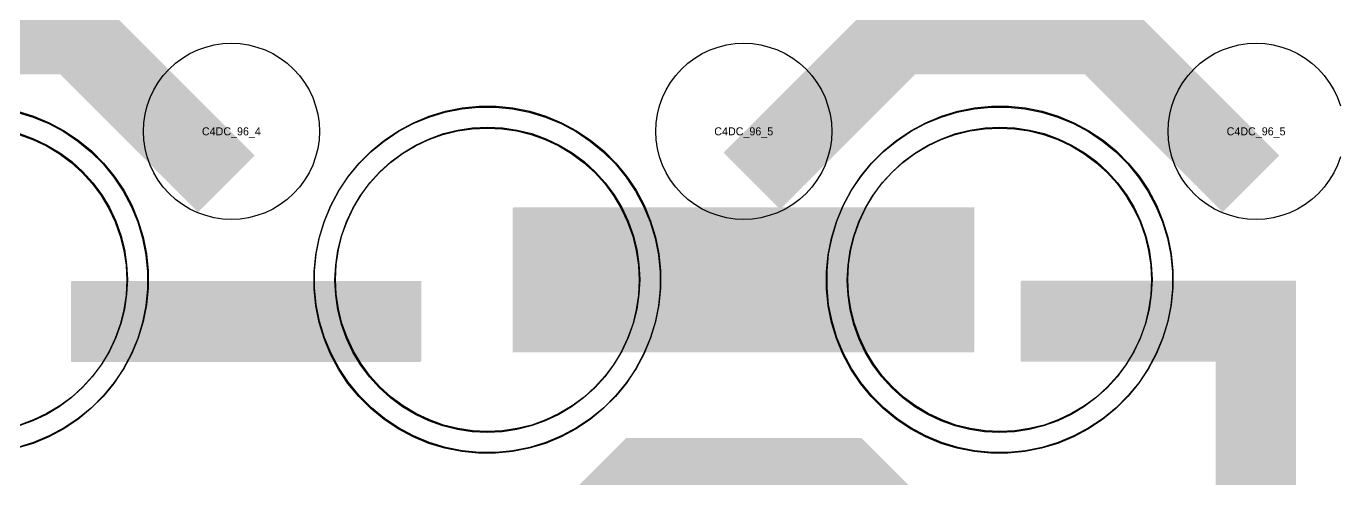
# Model space of a CAD drawing. Extents: x -11880 to 11880, y -14992 to 14992.
# Drawn here: x -10544.1 to -10134.5, y -1599.6 to -1458.4 of the extents above; entities that cross this region are included whole.
import ezdxf
from ezdxf.enums import TextEntityAlignment as Align

# ---------------------------------------------------------------- set-up
doc = ezdxf.new("R2010")
doc.units = 0
doc.header["$MEASUREMENT"] = 0
for name, color, linetype in [('GDS_775_DT_237', 138, 'CONTINUOUS'), ('RDL1_FS', 34, 'CONTINUOUS'), ('RDL_BS', 160, 'CONTINUOUS')]:
    doc.layers.add(name, color=color, linetype=linetype)

msp = doc.modelspace()

# ---------------------------------------------------------------- linework, layer by layer
at = {"layer": 'RDL1_FS', "color": 241, "true_color": 0xf7abae}
for points in [[(-10400.149, -1585.206), (-10404.806, -1584.977), (-10409.417, -1584.293), (-10413.94, -1583.161), (-10418.33, -1581.589), (-10422.544, -1579.597), (-10426.544, -1577.199), (-10430.289, -1574.421), (-10433.743, -1571.291), (-10436.873, -1567.837), (-10439.651, -1564.092), (-10442.049, -1560.092), (-10444.041, -1555.878), (-10445.613, -1551.488), (-10446.745, -1546.965), (-10447.429, -1542.354), (-10447.658, -1537.697), (-10447.429, -1533.04), (-10446.745, -1528.429), (-10445.613, -1523.906), (-10444.041, -1519.516), (-10442.049, -1515.302), (-10439.651, -1511.302), (-10436.873, -1507.557), (-10433.743, -1504.103), (-10430.289, -1500.973), (-10426.544, -1498.195), (-10422.544, -1495.797), (-10418.33, -1493.805), (-10413.94, -1492.233), (-10409.417, -1491.101), (-10404.806, -1490.417), (-10400.149, -1490.188), (-10395.492, -1490.417), (-10390.881, -1491.101), (-10386.358, -1492.233), (-10381.968, -1493.805), (-10377.754, -1495.797), (-10373.754, -1498.195), (-10370.009, -1500.973), (-10366.555, -1504.103), (-10363.425, -1507.557), (-10360.647, -1511.302), (-10358.249, -1515.302), (-10356.257, -1519.516), (-10354.685, -1523.906), (-10353.553, -1528.429), (-10352.869, -1533.04), (-10352.64, -1537.697), (-10352.869, -1542.354), (-10353.553, -1546.965), (-10354.685, -1551.488), (-10356.257, -1555.878), (-10358.249, -1560.092), (-10360.647, -1564.092), (-10363.425, -1567.837), (-10366.555, -1571.291), (-10370.009, -1574.421), (-10373.754, -1577.199), (-10377.754, -1579.597), (-10381.968, -1581.589), (-10386.358, -1583.161), (-10390.881, -1584.293), (-10395.492, -1584.977)], [(-10240.149, -1585.206), (-10244.806, -1584.977), (-10249.417, -1584.293), (-10253.94, -1583.161), (-10258.33, -1581.589), (-10262.544, -1579.597), (-10266.544, -1577.199), (-10270.289, -1574.421), (-10273.743, -1571.291), (-10276.873, -1567.837), (-10279.651, -1564.092), (-10282.049, -1560.092), (-10284.041, -1555.878), (-10285.613, -1551.488), (-10286.745, -1546.965), (-10287.429, -1542.354), (-10287.658, -1537.697), (-10287.429, -1533.04), (-10286.745, -1528.429), (-10285.613, -1523.906), (-10284.041, -1519.516), (-10282.049, -1515.302), (-10279.651, -1511.302), (-10276.873, -1507.557), (-10273.743, -1504.103), (-10270.289, -1500.973), (-10266.544, -1498.195), (-10262.544, -1495.797), (-10258.33, -1493.805), (-10253.94, -1492.233), (-10249.417, -1491.101), (-10244.806, -1490.417), (-10240.149, -1490.188), (-10235.492, -1490.417), (-10230.881, -1491.101), (-10226.358, -1492.233), (-10221.968, -1493.805), (-10217.754, -1495.797), (-10213.754, -1498.195), (-10210.009, -1500.973), (-10206.555, -1504.103), (-10203.425, -1507.557), (-10200.647, -1511.302), (-10198.249, -1515.302), (-10196.257, -1519.516), (-10194.685, -1523.906), (-10193.553, -1528.429), (-10192.869, -1533.04), (-10192.64, -1537.697), (-10192.869, -1542.354), (-10193.553, -1546.965), (-10194.685, -1551.488), (-10196.257, -1555.878), (-10198.249, -1560.092), (-10200.647, -1564.092), (-10203.425, -1567.837), (-10206.555, -1571.291), (-10210.009, -1574.421), (-10213.754, -1577.199), (-10217.754, -1579.597), (-10221.968, -1581.589), (-10226.358, -1583.161), (-10230.881, -1584.293), (-10235.492, -1584.977)]]:
    msp.add_lwpolyline(points, close=True, dxfattribs=at)
at = {"layer": 'RDL1_FS'}
for points in [[(-10400, -1584.924), (-10404.657, -1584.695), (-10409.268, -1584.011), (-10413.791, -1582.879), (-10418.181, -1581.307), (-10422.395, -1579.315), (-10426.395, -1576.917), (-10430.14, -1574.139), (-10433.594, -1571.009), (-10436.724, -1567.555), (-10439.502, -1563.81), (-10441.9, -1559.81), (-10443.892, -1555.596), (-10445.464, -1551.206), (-10446.596, -1546.683), (-10447.28, -1542.072), (-10447.509, -1537.415), (-10447.28, -1532.758), (-10446.596, -1528.147), (-10445.464, -1523.624), (-10443.892, -1519.234), (-10441.9, -1515.02), (-10439.502, -1511.02), (-10436.724, -1507.275), (-10433.594, -1503.821), (-10430.14, -1500.691), (-10426.395, -1497.913), (-10422.395, -1495.515), (-10418.181, -1493.523), (-10413.791, -1491.951), (-10409.268, -1490.819), (-10404.657, -1490.135), (-10400, -1489.906), (-10395.343, -1490.135), (-10390.732, -1490.819), (-10386.209, -1491.951), (-10381.819, -1493.523), (-10377.605, -1495.515), (-10373.605, -1497.913), (-10369.86, -1500.691), (-10366.406, -1503.821), (-10363.276, -1507.275), (-10360.498, -1511.02), (-10358.1, -1515.02), (-10356.108, -1519.234), (-10354.536, -1523.624), (-10353.404, -1528.147), (-10352.72, -1532.758), (-10352.491, -1537.415), (-10352.72, -1542.072), (-10353.404, -1546.683), (-10354.536, -1551.206), (-10356.108, -1555.596), (-10358.1, -1559.81), (-10360.498, -1563.81), (-10363.276, -1567.555), (-10366.406, -1571.009), (-10369.86, -1574.139), (-10373.605, -1576.917), (-10377.605, -1579.315), (-10381.819, -1581.307), (-10386.209, -1582.879), (-10390.732, -1584.011), (-10395.343, -1584.695)], [(-10240, -1584.924), (-10244.657, -1584.695), (-10249.268, -1584.011), (-10253.791, -1582.879), (-10258.181, -1581.307), (-10262.395, -1579.315), (-10266.395, -1576.917), (-10270.14, -1574.139), (-10273.594, -1571.009), (-10276.724, -1567.555), (-10279.502, -1563.81), (-10281.9, -1559.81), (-10283.892, -1555.596), (-10285.464, -1551.206), (-10286.596, -1546.683), (-10287.28, -1542.072), (-10287.509, -1537.415), (-10287.28, -1532.758), (-10286.596, -1528.147), (-10285.464, -1523.624), (-10283.892, -1519.234), (-10281.9, -1515.02), (-10279.502, -1511.02), (-10276.724, -1507.275), (-10273.594, -1503.821), (-10270.14, -1500.691), (-10266.395, -1497.913), (-10262.395, -1495.515), (-10258.181, -1493.523), (-10253.791, -1491.951), (-10249.268, -1490.819), (-10244.657, -1490.135), (-10240, -1489.906), (-10235.343, -1490.135), (-10230.732, -1490.819), (-10226.209, -1491.951), (-10221.819, -1493.523), (-10217.605, -1495.515), (-10213.605, -1497.913), (-10209.86, -1500.691), (-10206.406, -1503.821), (-10203.276, -1507.275), (-10200.498, -1511.02), (-10198.1, -1515.02), (-10196.108, -1519.234), (-10194.536, -1523.624), (-10193.404, -1528.147), (-10192.72, -1532.758), (-10192.491, -1537.415), (-10192.72, -1542.072), (-10193.404, -1546.683), (-10194.536, -1551.206), (-10196.108, -1555.596), (-10198.1, -1559.81), (-10200.498, -1563.81), (-10203.276, -1567.555), (-10206.406, -1571.009), (-10209.86, -1574.139), (-10213.605, -1576.917), (-10217.605, -1579.315), (-10221.819, -1581.307), (-10226.209, -1582.879), (-10230.732, -1584.011), (-10235.343, -1584.695)]]:
    msp.add_lwpolyline(points, close=True, dxfattribs=at)
at = {"layer": 'RDL1_FS', "color": 241, "true_color": 0xf7abae}
msp.add_lwpolyline([(-10546.358, -1492.233), (-10541.968, -1493.805), (-10537.754, -1495.797), (-10533.754, -1498.195), (-10530.009, -1500.973), (-10526.555, -1504.103), (-10523.425, -1507.557), (-10520.647, -1511.302), (-10518.249, -1515.302), (-10516.257, -1519.516), (-10514.685, -1523.906), (-10513.553, -1528.429), (-10512.869, -1533.04), (-10512.64, -1537.697), (-10512.869, -1542.354), (-10513.553, -1546.965), (-10514.685, -1551.488), (-10516.257, -1555.878), (-10518.249, -1560.092), (-10520.647, -1564.092), (-10523.425, -1567.837), (-10526.555, -1571.291), (-10530.009, -1574.421), (-10533.754, -1577.199), (-10537.754, -1579.597), (-10541.968, -1581.589), (-10546.358, -1583.161)], dxfattribs=at)
at = {"layer": 'RDL1_FS'}
msp.add_lwpolyline([(-10546.209, -1491.951), (-10541.819, -1493.523), (-10537.605, -1495.515), (-10533.605, -1497.913), (-10529.86, -1500.691), (-10526.406, -1503.821), (-10523.276, -1507.275), (-10520.498, -1511.02), (-10518.1, -1515.02), (-10516.108, -1519.234), (-10514.536, -1523.624), (-10513.404, -1528.147), (-10512.72, -1532.758), (-10512.491, -1537.415), (-10512.72, -1542.072), (-10513.404, -1546.683), (-10514.536, -1551.206), (-10516.108, -1555.596), (-10518.1, -1559.81), (-10520.498, -1563.81), (-10523.276, -1567.555), (-10526.406, -1571.009), (-10529.86, -1574.139), (-10533.605, -1576.917), (-10537.605, -1579.315), (-10541.819, -1581.307), (-10546.209, -1582.879)], dxfattribs=at)
at = {"layer": 'RDL1_FS', "color": 241, "true_color": 0xf7abae}
for points in [[(-10392.147, -1537.697, 45, 45, 0), (-10320.147, -1537.697, 45, 45, 0)], [(-10320.147, -1537.697, 45, 45, 0), (-10248.147, -1537.697, 45, 45, 0)]]:
    msp.add_lwpolyline(points, format="xyseb", dxfattribs=at)
at = {"layer": 'RDL1_FS'}
for points in [[(-10391.998, -1537.415, 45, 45, 0), (-10319.998, -1537.415, 45, 45, 0)], [(-10319.998, -1537.415, 45, 45, 0), (-10247.998, -1537.415, 45, 45, 0)]]:
    msp.add_lwpolyline(points, format="xyseb", dxfattribs=at)
at = {"layer": 'RDL_BS'}
for points in [[(-10481.599, -1507.628, 25, 25, 0), (-10528.313, -1460.914, 25, 25, 0), (-10558.071, -1460.914, 25, 25, 0)], [(-10317.438, -1506.729, 25, 25, 0), (-10271.623, -1460.914, 25, 25, 0), (-10238.07, -1460.914, 25, 25, 0)], [(-10161.599, -1507.628, 25, 25, 0), (-10208.313, -1460.914, 25, 25, 0), (-10238.071, -1460.914, 25, 25, 0)], [(-10160, -1644.635, 25, 25, 0), (-10160, -1537.858, 25, 25, 0)], [(-10160, -1644.635, 25, 25, 0), (-10160, -1537.858, 25, 25, 0)], [(-10529.984, -1550.428, 25, 25, 0), (-10420.719, -1550.428, 25, 25, 0)], [(-10147.5, -1550.358, 25, 25, 0), (-10233.333, -1550.358, 25, 25, 0)], [(-10147.5, -1550.358, 25, 25, 0), (-10212.167, -1550.358, 25, 25, 0)], [(-10397.438, -1645.294, 25, 25, 0), (-10351.623, -1599.479, 25, 25, 0), (-10318.07, -1599.479, 25, 25, 0)], [(-10241.599, -1646.193, 25, 25, 0), (-10288.313, -1599.479, 25, 25, 0), (-10318.071, -1599.479, 25, 25, 0)]]:
    msp.add_lwpolyline(points, format="xyseb", dxfattribs=at)
for points in [[(-10480, -1518.721), (-10482.693, -1518.589), (-10485.365, -1518.193), (-10487.984, -1517.536), (-10490.519, -1516.629), (-10492.956, -1515.477), (-10495.28, -1514.084), (-10497.443, -1512.481), (-10499.442, -1510.669), (-10501.254, -1508.67), (-10502.857, -1506.507), (-10504.25, -1504.183), (-10505.402, -1501.746), (-10506.309, -1499.211), (-10506.966, -1496.592), (-10507.362, -1493.92), (-10507.494, -1491.227), (-10507.362, -1488.534), (-10506.966, -1485.862), (-10506.309, -1483.243), (-10505.402, -1480.708), (-10504.25, -1478.271), (-10502.857, -1475.947), (-10501.254, -1473.784), (-10499.442, -1471.785), (-10497.443, -1469.973), (-10495.28, -1468.37), (-10492.956, -1466.977), (-10490.519, -1465.825), (-10487.984, -1464.918), (-10485.365, -1464.261), (-10482.693, -1463.865), (-10480, -1463.733), (-10477.307, -1463.865), (-10474.635, -1464.261), (-10472.016, -1464.918), (-10469.481, -1465.825), (-10467.044, -1466.977), (-10464.72, -1468.37), (-10462.557, -1469.973), (-10460.558, -1471.785), (-10458.746, -1473.784), (-10457.143, -1475.947), (-10455.75, -1478.271), (-10454.598, -1480.708), (-10453.691, -1483.243), (-10453.034, -1485.862), (-10452.638, -1488.534), (-10452.506, -1491.227), (-10452.638, -1493.92), (-10453.034, -1496.592), (-10453.691, -1499.211), (-10454.598, -1501.746), (-10455.75, -1504.183), (-10457.143, -1506.507), (-10458.746, -1508.67), (-10460.558, -1510.669), (-10462.557, -1512.481), (-10464.72, -1514.084), (-10467.044, -1515.477), (-10469.481, -1516.629), (-10472.016, -1517.536), (-10474.635, -1518.193), (-10477.307, -1518.589)], [(-10320, -1518.721), (-10322.693, -1518.589), (-10325.365, -1518.193), (-10327.984, -1517.536), (-10330.519, -1516.629), (-10332.956, -1515.477), (-10335.28, -1514.084), (-10337.443, -1512.481), (-10339.442, -1510.669), (-10341.254, -1508.67), (-10342.857, -1506.507), (-10344.25, -1504.183), (-10345.402, -1501.746), (-10346.309, -1499.211), (-10346.966, -1496.592), (-10347.362, -1493.92), (-10347.494, -1491.227), (-10347.362, -1488.534), (-10346.966, -1485.862), (-10346.309, -1483.243), (-10345.402, -1480.708), (-10344.25, -1478.271), (-10342.857, -1475.947), (-10341.254, -1473.784), (-10339.442, -1471.785), (-10337.443, -1469.973), (-10335.28, -1468.37), (-10332.956, -1466.977), (-10330.519, -1465.825), (-10327.984, -1464.918), (-10325.365, -1464.261), (-10322.693, -1463.865), (-10320, -1463.733), (-10317.307, -1463.865), (-10314.635, -1464.261), (-10312.016, -1464.918), (-10309.481, -1465.825), (-10307.044, -1466.977), (-10304.72, -1468.37), (-10302.557, -1469.973), (-10300.558, -1471.785), (-10298.746, -1473.784), (-10297.143, -1475.947), (-10295.75, -1478.271), (-10294.598, -1480.708), (-10293.691, -1483.243), (-10293.034, -1485.862), (-10292.638, -1488.534), (-10292.506, -1491.227), (-10292.638, -1493.92), (-10293.034, -1496.592), (-10293.691, -1499.211), (-10294.598, -1501.746), (-10295.75, -1504.183), (-10297.143, -1506.507), (-10298.746, -1508.67), (-10300.558, -1510.669), (-10302.557, -1512.481), (-10304.72, -1514.084), (-10307.044, -1515.477), (-10309.481, -1516.629), (-10312.016, -1517.536), (-10314.635, -1518.193), (-10317.307, -1518.589)], [(-10402.644, -1591.415), (-10407.938, -1590.898), (-10413.165, -1589.852), (-10418.205, -1588.321), (-10423.115, -1586.29), (-10427.777, -1583.798), (-10432.191, -1580.851), (-10436.292, -1577.489), (-10440.074, -1573.707), (-10443.436, -1569.606), (-10446.383, -1565.192), (-10448.875, -1560.53), (-10450.906, -1555.62), (-10452.437, -1550.58), (-10453.483, -1545.353), (-10454, -1540.059), (-10454, -1534.771), (-10453.483, -1529.477), (-10452.437, -1524.25), (-10450.906, -1519.21), (-10448.875, -1514.3), (-10446.383, -1509.638), (-10443.436, -1505.224), (-10440.074, -1501.123), (-10436.292, -1497.341), (-10432.191, -1493.979), (-10427.777, -1491.032), (-10423.115, -1488.54), (-10418.205, -1486.509), (-10413.165, -1484.978), (-10407.938, -1483.932), (-10402.644, -1483.415), (-10397.356, -1483.415), (-10392.062, -1483.932), (-10386.835, -1484.978), (-10381.795, -1486.509), (-10376.885, -1488.54), (-10372.223, -1491.032), (-10367.809, -1493.979), (-10363.708, -1497.341), (-10359.926, -1501.123), (-10356.564, -1505.224), (-10353.617, -1509.638), (-10351.125, -1514.3), (-10349.094, -1519.21), (-10347.563, -1524.25), (-10346.517, -1529.477), (-10346, -1534.771), (-10346, -1540.059), (-10346.517, -1545.353), (-10347.563, -1550.58), (-10349.094, -1555.62), (-10351.125, -1560.53), (-10353.617, -1565.192), (-10356.564, -1569.606), (-10359.926, -1573.707), (-10363.708, -1577.489), (-10367.809, -1580.851), (-10372.223, -1583.798), (-10376.885, -1586.29), (-10381.795, -1588.321), (-10386.835, -1589.852), (-10392.062, -1590.898), (-10397.356, -1591.415)], [(-10242.644, -1591.415), (-10247.938, -1590.898), (-10253.165, -1589.852), (-10258.205, -1588.321), (-10263.115, -1586.29), (-10267.777, -1583.798), (-10272.191, -1580.851), (-10276.292, -1577.489), (-10280.074, -1573.707), (-10283.436, -1569.606), (-10286.383, -1565.192), (-10288.875, -1560.53), (-10290.906, -1555.62), (-10292.437, -1550.58), (-10293.483, -1545.353), (-10294, -1540.059), (-10294, -1534.771), (-10293.483, -1529.477), (-10292.437, -1524.25), (-10290.906, -1519.21), (-10288.875, -1514.3), (-10286.383, -1509.638), (-10283.436, -1505.224), (-10280.074, -1501.123), (-10276.292, -1497.341), (-10272.191, -1493.979), (-10267.777, -1491.032), (-10263.115, -1488.54), (-10258.205, -1486.509), (-10253.165, -1484.978), (-10247.938, -1483.932), (-10242.644, -1483.415), (-10237.356, -1483.415), (-10232.062, -1483.932), (-10226.835, -1484.978), (-10221.795, -1486.509), (-10216.885, -1488.54), (-10212.223, -1491.032), (-10207.809, -1493.979), (-10203.708, -1497.341), (-10199.926, -1501.123), (-10196.564, -1505.224), (-10193.617, -1509.638), (-10191.125, -1514.3), (-10189.094, -1519.21), (-10187.563, -1524.25), (-10186.517, -1529.477), (-10186, -1534.771), (-10186, -1540.059), (-10186.517, -1545.353), (-10187.563, -1550.58), (-10189.094, -1555.62), (-10191.125, -1560.53), (-10193.617, -1565.192), (-10196.564, -1569.606), (-10199.926, -1573.707), (-10203.708, -1577.489), (-10207.809, -1580.851), (-10212.223, -1583.798), (-10216.885, -1586.29), (-10221.795, -1588.321), (-10226.835, -1589.852), (-10232.062, -1590.898), (-10237.356, -1591.415)]]:
    msp.add_lwpolyline(points, close=True, dxfattribs=at)
for points in [[(-10133.691, -1499.211), (-10134.598, -1501.746), (-10135.75, -1504.183), (-10137.143, -1506.507), (-10138.746, -1508.67), (-10140.558, -1510.669), (-10142.557, -1512.481), (-10144.72, -1514.084), (-10147.044, -1515.477), (-10149.481, -1516.629), (-10152.016, -1517.536), (-10154.635, -1518.193), (-10157.307, -1518.589), (-10160, -1518.721), (-10162.693, -1518.589), (-10165.365, -1518.193), (-10167.984, -1517.536), (-10170.519, -1516.629), (-10172.956, -1515.477), (-10175.28, -1514.084), (-10177.443, -1512.481), (-10179.442, -1510.669), (-10181.254, -1508.67), (-10182.857, -1506.507), (-10184.25, -1504.183), (-10185.402, -1501.746), (-10186.309, -1499.211), (-10186.966, -1496.592), (-10187.362, -1493.92), (-10187.494, -1491.227), (-10187.362, -1488.534), (-10186.966, -1485.862), (-10186.309, -1483.243), (-10185.402, -1480.708), (-10184.25, -1478.271), (-10182.857, -1475.947), (-10181.254, -1473.784), (-10179.442, -1471.785), (-10177.443, -1469.973), (-10175.28, -1468.37), (-10172.956, -1466.977), (-10170.519, -1465.825), (-10167.984, -1464.918), (-10165.365, -1464.261), (-10162.693, -1463.865), (-10160, -1463.733), (-10157.307, -1463.865), (-10154.635, -1464.261), (-10152.016, -1464.918), (-10149.481, -1465.825), (-10147.044, -1466.977), (-10144.72, -1468.37), (-10142.557, -1469.973), (-10140.558, -1471.785), (-10138.746, -1473.784), (-10137.143, -1475.947), (-10135.75, -1478.271), (-10134.598, -1480.708), (-10133.691, -1483.243)], [(-10546.835, -1484.978), (-10541.795, -1486.509), (-10536.885, -1488.54), (-10532.223, -1491.032), (-10527.809, -1493.979), (-10523.708, -1497.341), (-10519.926, -1501.123), (-10516.564, -1505.224), (-10513.617, -1509.638), (-10511.125, -1514.3), (-10509.094, -1519.21), (-10507.563, -1524.25), (-10506.517, -1529.477), (-10506, -1534.771), (-10506, -1540.059), (-10506.517, -1545.353), (-10507.563, -1550.58), (-10509.094, -1555.62), (-10511.125, -1560.53), (-10513.617, -1565.192), (-10516.564, -1569.606), (-10519.926, -1573.707), (-10523.708, -1577.489), (-10527.809, -1580.851), (-10532.223, -1583.798), (-10536.885, -1586.29), (-10541.795, -1588.321), (-10546.835, -1589.852)]]:
    msp.add_lwpolyline(points, dxfattribs=at)
at = {"layer": 'RDL_BS', "color": 241, "true_color": 0xf7abae}
msp.add_lwpolyline([(-10546.984, -1485.26), (-10541.944, -1486.791), (-10537.034, -1488.822), (-10532.372, -1491.314), (-10527.958, -1494.261), (-10523.857, -1497.623), (-10520.075, -1501.405), (-10516.713, -1505.506), (-10513.766, -1509.92), (-10511.274, -1514.582), (-10509.243, -1519.492), (-10507.712, -1524.532), (-10506.666, -1529.759), (-10506.149, -1535.053), (-10506.149, -1540.341), (-10506.666, -1545.635), (-10507.712, -1550.862), (-10509.243, -1555.902), (-10511.274, -1560.812), (-10513.766, -1565.474), (-10516.713, -1569.888), (-10520.075, -1573.989), (-10523.857, -1577.771), (-10527.958, -1581.133), (-10532.372, -1584.08), (-10537.034, -1586.572), (-10541.944, -1588.603), (-10546.984, -1590.134)], dxfattribs=at)
for points in [[(-10402.793, -1591.697), (-10408.087, -1591.18), (-10413.314, -1590.134), (-10418.354, -1588.603), (-10423.264, -1586.572), (-10427.926, -1584.08), (-10432.34, -1581.133), (-10436.441, -1577.771), (-10440.223, -1573.989), (-10443.585, -1569.888), (-10446.532, -1565.474), (-10449.024, -1560.812), (-10451.055, -1555.902), (-10452.586, -1550.862), (-10453.632, -1545.635), (-10454.149, -1540.341), (-10454.149, -1535.053), (-10453.632, -1529.759), (-10452.586, -1524.532), (-10451.055, -1519.492), (-10449.024, -1514.582), (-10446.532, -1509.92), (-10443.585, -1505.506), (-10440.223, -1501.405), (-10436.441, -1497.623), (-10432.34, -1494.261), (-10427.926, -1491.314), (-10423.264, -1488.822), (-10418.354, -1486.791), (-10413.314, -1485.26), (-10408.087, -1484.214), (-10402.793, -1483.697), (-10397.505, -1483.697), (-10392.211, -1484.214), (-10386.984, -1485.26), (-10381.944, -1486.791), (-10377.034, -1488.822), (-10372.372, -1491.314), (-10367.958, -1494.261), (-10363.857, -1497.623), (-10360.075, -1501.405), (-10356.713, -1505.506), (-10353.766, -1509.92), (-10351.274, -1514.582), (-10349.243, -1519.492), (-10347.712, -1524.532), (-10346.666, -1529.759), (-10346.149, -1535.053), (-10346.149, -1540.341), (-10346.666, -1545.635), (-10347.712, -1550.862), (-10349.243, -1555.902), (-10351.274, -1560.812), (-10353.766, -1565.474), (-10356.713, -1569.888), (-10360.075, -1573.989), (-10363.857, -1577.771), (-10367.958, -1581.133), (-10372.372, -1584.08), (-10377.034, -1586.572), (-10381.944, -1588.603), (-10386.984, -1590.134), (-10392.211, -1591.18), (-10397.505, -1591.697)], [(-10242.793, -1591.697), (-10248.087, -1591.18), (-10253.314, -1590.134), (-10258.354, -1588.603), (-10263.264, -1586.572), (-10267.926, -1584.08), (-10272.34, -1581.133), (-10276.441, -1577.771), (-10280.223, -1573.989), (-10283.585, -1569.888), (-10286.532, -1565.474), (-10289.024, -1560.812), (-10291.055, -1555.902), (-10292.586, -1550.862), (-10293.632, -1545.635), (-10294.149, -1540.341), (-10294.149, -1535.053), (-10293.632, -1529.759), (-10292.586, -1524.532), (-10291.055, -1519.492), (-10289.024, -1514.582), (-10286.532, -1509.92), (-10283.585, -1505.506), (-10280.223, -1501.405), (-10276.441, -1497.623), (-10272.34, -1494.261), (-10267.926, -1491.314), (-10263.264, -1488.822), (-10258.354, -1486.791), (-10253.314, -1485.26), (-10248.087, -1484.214), (-10242.793, -1483.697), (-10237.505, -1483.697), (-10232.211, -1484.214), (-10226.984, -1485.26), (-10221.944, -1486.791), (-10217.034, -1488.822), (-10212.372, -1491.314), (-10207.958, -1494.261), (-10203.857, -1497.623), (-10200.075, -1501.405), (-10196.713, -1505.506), (-10193.766, -1509.92), (-10191.274, -1514.582), (-10189.243, -1519.492), (-10187.712, -1524.532), (-10186.666, -1529.759), (-10186.149, -1535.053), (-10186.149, -1540.341), (-10186.666, -1545.635), (-10187.712, -1550.862), (-10189.243, -1555.902), (-10191.274, -1560.812), (-10193.766, -1565.474), (-10196.713, -1569.888), (-10200.075, -1573.989), (-10203.857, -1577.771), (-10207.958, -1581.133), (-10212.372, -1584.08), (-10217.034, -1586.572), (-10221.944, -1588.603), (-10226.984, -1590.134), (-10232.211, -1591.18), (-10237.505, -1591.697)]]:
    msp.add_lwpolyline(points, close=True, dxfattribs=at)
for points in [[(-10160.149, -1644.917, 25, 25, 0), (-10160.149, -1538.14, 25, 25, 0)], [(-10160.149, -1644.917, 25, 25, 0), (-10160.149, -1538.14, 25, 25, 0)], [(-10530.133, -1550.71, 25, 25, 0), (-10420.868, -1550.71, 25, 25, 0)], [(-10147.649, -1550.64, 25, 25, 0), (-10233.482, -1550.64, 25, 25, 0)], [(-10147.649, -1550.64, 25, 25, 0), (-10212.316, -1550.64, 25, 25, 0)]]:
    msp.add_lwpolyline(points, format="xyseb", dxfattribs=at)

# ---------------------------------------------------------------- texts
at = {"layer": 'GDS_775_DT_237'}
for s, p in [('C4DC_96_4', (-10480, -1491.227)), ('C4DC_96_4', (-10480, -1491.227)), ('C4DC_96_5', (-10320, -1491.227)), ('C4DC_96_5', (-10320, -1491.227)), ('C4DC_96_5', (-10160, -1491.227)), ('C4DC_96_5', (-10160, -1491.227))]:
    msp.add_text(s, height=2.5, dxfattribs=at).set_placement(p, align=Align.MIDDLE_CENTER)

doc.saveas('drawing.dxf')
